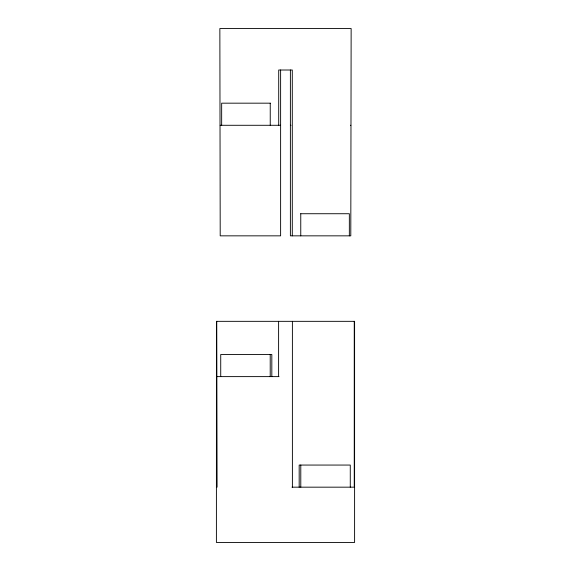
<?xml version="1.0" encoding="UTF-8"?>
<svg xmlns="http://www.w3.org/2000/svg" width="571" height="571" viewBox="0 0 571 571"><rect width="100%" height="100%" fill="white"/><g stroke="black" fill="none" stroke-linecap="round" stroke-linejoin="round"><path stroke-width="0.86" d="M270.34 103.173L221.655 103.173L221.655 125.285M220.206 125.285L280.618 125.285M290.382 125.285L290.982 125.285M350.43 125.285L350.794 125.285M300.66 213.732L349.345 213.732L349.345 235.844M216.744 376.617L279.019 376.617M217.08 487.17L216.744 321.337M291.981 487.17L354.256 487.17L354.256 321.337M350.273 487.17L350.273 465.058L299.175 465.058L299.175 487.17M300.76 213.732L300.76 235.844M300.789 465.058L300.789 487.17M292.395 321.337L292.395 487.17M292.288 235.844L292.288 70.012L278.712 70.012L278.712 125.285M290.382 70.012L290.382 235.844L350.794 235.844L351.144 28.55L219.856 28.55L220.206 235.844L280.618 235.844L280.618 70.012M278.605 321.337L278.605 376.617M271.825 376.617L271.825 354.505L220.727 354.505L220.727 376.617M270.24 103.173L270.24 125.285M270.211 354.505L270.211 376.617M354.598 321.337L216.438 321.337L216.402 542.45L354.598 542.45L354.598 321.337"/></g></svg>
